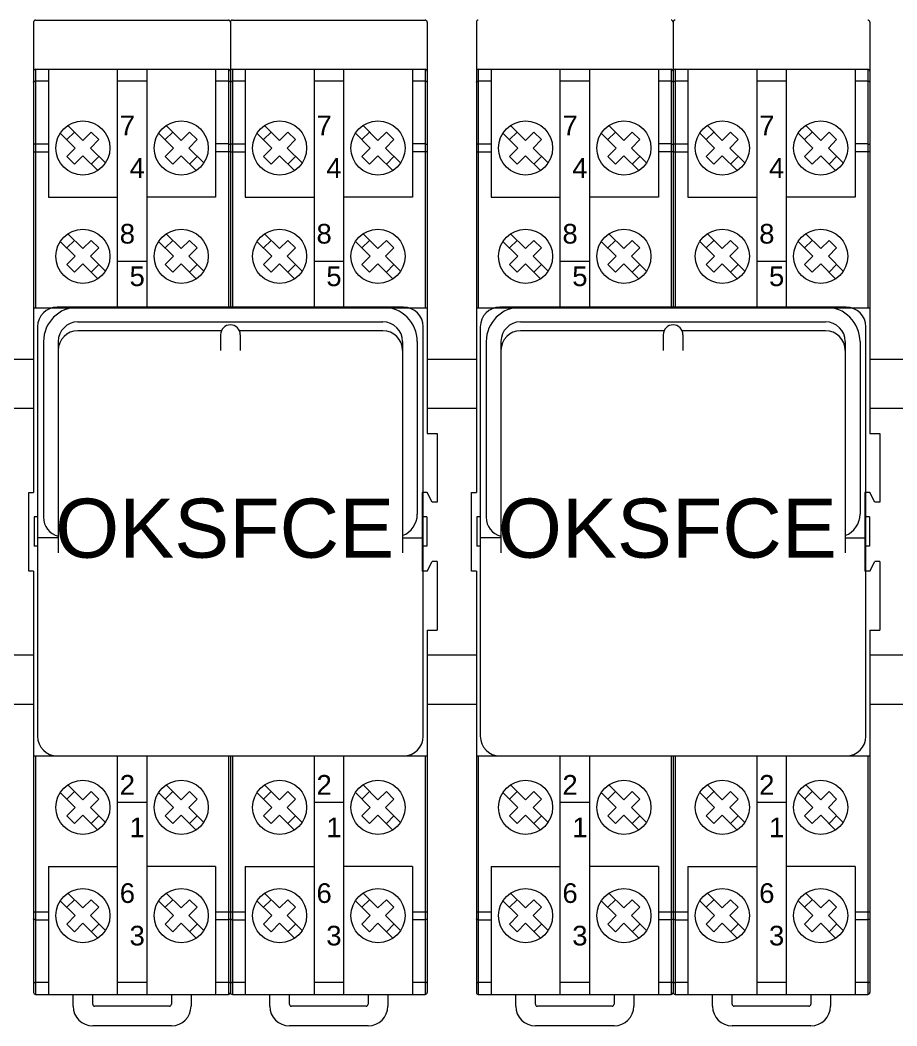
# Model space of a CAD drawing. Header units: millimetres. Extents: x 4137 to 6698, y 1400 to 3585.
# Drawn here: x 5996.9 to 6086, y 2498.6 to 2600.8 of the extents above; entities that cross this region are included whole.
import ezdxf

# ---------------------------------------------------------------- set-up
doc = ezdxf.new("R2010")
doc.units = ezdxf.units.MM
doc.layers.add('000-PI-Oprema', color=30, linetype='Continuous', lineweight=5)
doc.layers.add('002-PI-Kabelska kanalica', color=150, linetype='Continuous')
doc.styles.get("Standard").update_dxf_attribs({"font": 'arial.ttf'})

msp = doc.modelspace()

# ---------------------------------------------------------------- linework, layer by layer
at = {"layer": '000-PI-Oprema', "color": 0, "linetype": 'ByBlock', "lineweight": 0}
for p, q in [((5998.25, 2600.57), (5998.25, 2552.77)), ((5998.45, 2600.77), (6018.05, 2600.77)), ((6018.25, 2600.57), (6018.25, 2571.52)), ((6018.45, 2600.77), (6038.05, 2600.77)), ((6038.25, 2600.57), (6038.25, 2558.77)), ((6043.25, 2600.57), (6043.25, 2552.77)), ((6063.25, 2600.57), (6063.25, 2571.52)), ((6083.25, 2600.57), (6083.25, 2558.77)), ((5998.45, 2595.77), (5998.45, 2571.52)), ((5998.45, 2595.77), (6018.05, 2595.77)), ((5999.75, 2595.77), (5999.75, 2582.77)), ((6006.75, 2595.77), (6006.75, 2571.52)), ((6009.75, 2595.77), (6009.75, 2571.52)), ((6016.75, 2595.77), (6016.75, 2582.77)), ((6018.05, 2595.77), (6018.05, 2571.52)), ((6018.45, 2595.77), (6018.45, 2571.52)), ((6018.45, 2595.77), (6038.05, 2595.77)), ((6019.75, 2595.77), (6019.75, 2582.77)), ((6026.75, 2595.77), (6026.75, 2571.52)), ((6029.75, 2595.77), (6029.75, 2571.52)), ((6036.75, 2595.77), (6036.75, 2582.77)), ((6038.05, 2595.77), (6038.05, 2571.52)), ((6043.45, 2595.77), (6043.45, 2571.52)), ((6043.45, 2595.77), (6063.05, 2595.77)), ((6044.75, 2595.77), (6044.75, 2582.77)), ((6051.75, 2595.77), (6051.75, 2571.52)), ((6054.75, 2595.77), (6054.75, 2571.52)), ((6061.75, 2595.77), (6061.75, 2582.77)), ((6063.05, 2595.77), (6063.05, 2571.52)), ((6063.45, 2595.77), (6063.45, 2571.52)), ((6063.45, 2595.77), (6083.05, 2595.77)), ((6064.75, 2595.77), (6064.75, 2582.77)), ((6071.75, 2595.77), (6071.75, 2571.52)), ((6074.75, 2595.77), (6074.75, 2571.52)), ((6081.75, 2595.77), (6081.75, 2582.77)), ((6083.05, 2595.77), (6083.05, 2571.52)), ((5999.75, 2594.55), (5998.45, 2594.55)), ((6009.75, 2594.55), (6006.75, 2594.55)), ((6018.05, 2594.55), (6016.75, 2594.55)), ((6019.75, 2594.55), (6018.45, 2594.55)), ((6029.75, 2594.55), (6026.75, 2594.55)), ((6038.05, 2594.55), (6036.75, 2594.55)), ((6044.75, 2594.55), (6043.45, 2594.55)), ((6054.75, 2594.55), (6051.75, 2594.55)), ((6063.05, 2594.55), (6061.75, 2594.55)), ((6064.75, 2594.55), (6063.45, 2594.55)), ((6074.75, 2594.55), (6071.75, 2594.55)), ((6083.05, 2594.55), (6081.75, 2594.55)), ((6001.73, 2590.06), (6003.25, 2588.55)), ((6011.73, 2590.06), (6013.25, 2588.55)), ((6021.73, 2590.06), (6023.25, 2588.55)), ((6031.73, 2590.06), (6033.25, 2588.55)), ((6046.73, 2590.06), (6048.25, 2588.55)), ((6056.73, 2590.06), (6058.25, 2588.55)), ((6066.73, 2590.06), (6068.25, 2588.55)), ((6076.73, 2590.06), (6078.25, 2588.55)), ((6000.95, 2589.28), (6002.47, 2587.77)), ((6001.62, 2588.62), (6002.4, 2589.39)), ((6003.25, 2588.55), (6004.1, 2589.39)), ((6004.1, 2589.39), (6004.87, 2588.62)), ((6010.95, 2589.28), (6012.47, 2587.77)), ((6011.62, 2588.62), (6012.4, 2589.39)), ((6013.25, 2588.55), (6014.1, 2589.39)), ((6014.1, 2589.39), (6014.87, 2588.62)), ((6020.95, 2589.28), (6022.47, 2587.77)), ((6021.62, 2588.62), (6022.4, 2589.39)), ((6023.25, 2588.55), (6024.1, 2589.39)), ((6024.1, 2589.39), (6024.87, 2588.62)), ((6030.95, 2589.28), (6032.47, 2587.77)), ((6031.62, 2588.62), (6032.4, 2589.39)), ((6033.25, 2588.55), (6034.1, 2589.39)), ((6034.1, 2589.39), (6034.87, 2588.62)), ((6045.95, 2589.28), (6047.47, 2587.77)), ((6046.62, 2588.62), (6047.4, 2589.39)), ((6048.25, 2588.55), (6049.1, 2589.39)), ((6049.1, 2589.39), (6049.87, 2588.62)), ((6055.95, 2589.28), (6057.47, 2587.77)), ((6056.62, 2588.62), (6057.4, 2589.39)), ((6058.25, 2588.55), (6059.1, 2589.39)), ((6059.1, 2589.39), (6059.87, 2588.62)), ((6065.95, 2589.28), (6067.47, 2587.77)), ((6066.62, 2588.62), (6067.4, 2589.39)), ((6068.25, 2588.55), (6069.1, 2589.39)), ((6069.1, 2589.39), (6069.87, 2588.62)), ((6075.95, 2589.28), (6077.47, 2587.77)), ((6076.62, 2588.62), (6077.4, 2589.39)), ((6078.25, 2588.55), (6079.1, 2589.39)), ((6079.1, 2589.39), (6079.87, 2588.62)), ((5998.45, 2588.18), (5999.75, 2588.18)), ((6001.62, 2586.92), (6002.47, 2587.77)), ((6004.03, 2587.77), (6004.87, 2588.62)), ((6004.03, 2587.77), (6005.54, 2586.25)), ((6011.62, 2586.92), (6012.47, 2587.77)), ((6014.03, 2587.77), (6014.87, 2588.62)), ((6014.03, 2587.77), (6015.54, 2586.25)), ((6018.05, 2588.18), (6016.75, 2588.18)), ((6018.45, 2588.18), (6019.75, 2588.18)), ((6021.62, 2586.92), (6022.47, 2587.77)), ((6024.03, 2587.77), (6024.87, 2588.62)), ((6024.03, 2587.77), (6025.54, 2586.25)), ((6031.62, 2586.92), (6032.47, 2587.77)), ((6034.03, 2587.77), (6034.87, 2588.62)), ((6034.03, 2587.77), (6035.54, 2586.25)), ((6038.05, 2588.18), (6036.75, 2588.18)), ((6043.45, 2588.18), (6044.75, 2588.18)), ((6046.62, 2586.92), (6047.47, 2587.77)), ((6049.03, 2587.77), (6049.87, 2588.62)), ((6049.03, 2587.77), (6050.54, 2586.25)), ((6056.62, 2586.92), (6057.47, 2587.77)), ((6059.03, 2587.77), (6059.87, 2588.62)), ((6059.03, 2587.77), (6060.54, 2586.25)), ((6063.05, 2588.18), (6061.75, 2588.18)), ((6063.45, 2588.18), (6064.75, 2588.18)), ((6066.62, 2586.92), (6067.47, 2587.77)), ((6069.03, 2587.77), (6069.87, 2588.62)), ((6069.03, 2587.77), (6070.54, 2586.25)), ((6076.62, 2586.92), (6077.47, 2587.77)), ((6079.03, 2587.77), (6079.87, 2588.62)), ((6079.03, 2587.77), (6080.54, 2586.25)), ((6083.05, 2588.18), (6081.75, 2588.18)), ((5998.25, 2587.39), (5999.75, 2587.39)), ((6001.62, 2586.92), (6002.4, 2586.14)), ((6002.4, 2586.14), (6003.25, 2586.99)), ((6003.25, 2586.99), (6004.76, 2585.47)), ((6004.1, 2586.14), (6004.87, 2586.92)), ((6011.62, 2586.92), (6012.4, 2586.14)), ((6012.4, 2586.14), (6013.25, 2586.99)), ((6013.25, 2586.99), (6014.76, 2585.47)), ((6014.1, 2586.14), (6014.87, 2586.92)), ((6018.25, 2587.39), (6016.75, 2587.39)), ((6018.25, 2587.39), (6019.75, 2587.39)), ((6021.62, 2586.92), (6022.4, 2586.14)), ((6022.4, 2586.14), (6023.25, 2586.99)), ((6023.25, 2586.99), (6024.76, 2585.47)), ((6024.1, 2586.14), (6024.87, 2586.92)), ((6031.62, 2586.92), (6032.4, 2586.14)), ((6032.4, 2586.14), (6033.25, 2586.99)), ((6033.25, 2586.99), (6034.76, 2585.47)), ((6034.1, 2586.14), (6034.87, 2586.92)), ((6038.25, 2587.39), (6036.75, 2587.39)), ((6043.25, 2587.39), (6044.75, 2587.39)), ((6046.62, 2586.92), (6047.4, 2586.14)), ((6047.4, 2586.14), (6048.25, 2586.99)), ((6048.25, 2586.99), (6049.76, 2585.47)), ((6049.1, 2586.14), (6049.87, 2586.92)), ((6056.62, 2586.92), (6057.4, 2586.14)), ((6057.4, 2586.14), (6058.25, 2586.99)), ((6058.25, 2586.99), (6059.76, 2585.47)), ((6059.1, 2586.14), (6059.87, 2586.92)), ((6063.25, 2587.39), (6061.75, 2587.39)), ((6063.25, 2587.39), (6064.75, 2587.39)), ((6066.62, 2586.92), (6067.4, 2586.14)), ((6067.4, 2586.14), (6068.25, 2586.99)), ((6068.25, 2586.99), (6069.76, 2585.47)), ((6069.1, 2586.14), (6069.87, 2586.92)), ((6076.62, 2586.92), (6077.4, 2586.14)), ((6077.4, 2586.14), (6078.25, 2586.99)), ((6078.25, 2586.99), (6079.76, 2585.47)), ((6079.1, 2586.14), (6079.87, 2586.92)), ((6083.25, 2587.39), (6081.75, 2587.39)), ((5999.75, 2582.77), (6006.75, 2582.77)), ((6016.75, 2582.77), (6009.75, 2582.77)), ((6019.75, 2582.77), (6026.75, 2582.77)), ((6036.75, 2582.77), (6029.75, 2582.77)), ((6044.75, 2582.77), (6051.75, 2582.77)), ((6061.75, 2582.77), (6054.75, 2582.77)), ((6064.75, 2582.77), (6071.75, 2582.77)), ((6081.75, 2582.77), (6074.75, 2582.77)), ((6001.73, 2579.06), (6003.25, 2577.55)), ((6011.73, 2579.06), (6013.25, 2577.55)), ((6021.73, 2579.06), (6023.25, 2577.55)), ((6031.73, 2579.06), (6033.25, 2577.55)), ((6046.73, 2579.06), (6048.25, 2577.55)), ((6056.73, 2579.06), (6058.25, 2577.55)), ((6066.73, 2579.06), (6068.25, 2577.55)), ((6076.73, 2579.06), (6078.25, 2577.55)), ((6000.95, 2578.28), (6002.47, 2576.77)), ((6001.62, 2577.62), (6002.4, 2578.39)), ((6003.25, 2577.55), (6004.1, 2578.39)), ((6004.03, 2576.77), (6004.87, 2577.62)), ((6004.1, 2578.39), (6004.87, 2577.62)), ((6010.95, 2578.28), (6012.47, 2576.77)), ((6011.62, 2577.62), (6012.4, 2578.39)), ((6013.25, 2577.55), (6014.1, 2578.39)), ((6014.03, 2576.77), (6014.87, 2577.62)), ((6014.1, 2578.39), (6014.87, 2577.62)), ((6020.95, 2578.28), (6022.47, 2576.77)), ((6021.62, 2577.62), (6022.4, 2578.39)), ((6023.25, 2577.55), (6024.1, 2578.39)), ((6024.03, 2576.77), (6024.87, 2577.62)), ((6024.1, 2578.39), (6024.87, 2577.62)), ((6030.95, 2578.28), (6032.47, 2576.77)), ((6031.62, 2577.62), (6032.4, 2578.39)), ((6033.25, 2577.55), (6034.1, 2578.39)), ((6034.03, 2576.77), (6034.87, 2577.62)), ((6034.1, 2578.39), (6034.87, 2577.62)), ((6045.95, 2578.28), (6047.47, 2576.77)), ((6046.62, 2577.62), (6047.4, 2578.39)), ((6048.25, 2577.55), (6049.1, 2578.39)), ((6049.03, 2576.77), (6049.87, 2577.62)), ((6049.1, 2578.39), (6049.87, 2577.62)), ((6055.95, 2578.28), (6057.47, 2576.77)), ((6056.62, 2577.62), (6057.4, 2578.39)), ((6058.25, 2577.55), (6059.1, 2578.39)), ((6059.03, 2576.77), (6059.87, 2577.62)), ((6059.1, 2578.39), (6059.87, 2577.62)), ((6065.95, 2578.28), (6067.47, 2576.77)), ((6066.62, 2577.62), (6067.4, 2578.39)), ((6068.25, 2577.55), (6069.1, 2578.39)), ((6069.03, 2576.77), (6069.87, 2577.62)), ((6069.1, 2578.39), (6069.87, 2577.62)), ((6075.95, 2578.28), (6077.47, 2576.77)), ((6076.62, 2577.62), (6077.4, 2578.39)), ((6078.25, 2577.55), (6079.1, 2578.39)), ((6079.03, 2576.77), (6079.87, 2577.62)), ((6079.1, 2578.39), (6079.87, 2577.62)), ((6001.62, 2575.92), (6002.47, 2576.77)), ((6004.03, 2576.77), (6005.54, 2575.25)), ((6011.62, 2575.92), (6012.47, 2576.77)), ((6014.03, 2576.77), (6015.54, 2575.25)), ((6021.62, 2575.92), (6022.47, 2576.77)), ((6024.03, 2576.77), (6025.54, 2575.25)), ((6031.62, 2575.92), (6032.47, 2576.77)), ((6034.03, 2576.77), (6035.54, 2575.25)), ((6046.62, 2575.92), (6047.47, 2576.77)), ((6049.03, 2576.77), (6050.54, 2575.25)), ((6056.62, 2575.92), (6057.47, 2576.77)), ((6059.03, 2576.77), (6060.54, 2575.25)), ((6066.62, 2575.92), (6067.47, 2576.77)), ((6069.03, 2576.77), (6070.54, 2575.25)), ((6076.62, 2575.92), (6077.47, 2576.77)), ((6079.03, 2576.77), (6080.54, 2575.25)), ((6001.62, 2575.92), (6002.4, 2575.14)), ((6002.4, 2575.14), (6003.25, 2575.99)), ((6003.25, 2575.99), (6004.76, 2574.47)), ((6004.1, 2575.14), (6004.87, 2575.92)), ((6009.75, 2576.25), (6006.75, 2576.25)), ((6011.62, 2575.92), (6012.4, 2575.14)), ((6012.4, 2575.14), (6013.25, 2575.99)), ((6013.25, 2575.99), (6014.76, 2574.47)), ((6014.1, 2575.14), (6014.87, 2575.92)), ((6021.62, 2575.92), (6022.4, 2575.14)), ((6022.4, 2575.14), (6023.25, 2575.99)), ((6023.25, 2575.99), (6024.76, 2574.47)), ((6024.1, 2575.14), (6024.87, 2575.92)), ((6029.75, 2576.25), (6026.75, 2576.25)), ((6031.62, 2575.92), (6032.4, 2575.14)), ((6032.4, 2575.14), (6033.25, 2575.99)), ((6033.25, 2575.99), (6034.76, 2574.47)), ((6034.1, 2575.14), (6034.87, 2575.92)), ((6046.62, 2575.92), (6047.4, 2575.14)), ((6047.4, 2575.14), (6048.25, 2575.99)), ((6048.25, 2575.99), (6049.76, 2574.47)), ((6049.1, 2575.14), (6049.87, 2575.92)), ((6054.75, 2576.25), (6051.75, 2576.25)), ((6056.62, 2575.92), (6057.4, 2575.14)), ((6057.4, 2575.14), (6058.25, 2575.99)), ((6058.25, 2575.99), (6059.76, 2574.47)), ((6059.1, 2575.14), (6059.87, 2575.92)), ((6066.62, 2575.92), (6067.4, 2575.14)), ((6067.4, 2575.14), (6068.25, 2575.99)), ((6068.25, 2575.99), (6069.76, 2574.47)), ((6069.1, 2575.14), (6069.87, 2575.92)), ((6074.75, 2576.25), (6071.75, 2576.25)), ((6076.62, 2575.92), (6077.4, 2575.14)), ((6077.4, 2575.14), (6078.25, 2575.99)), ((6078.25, 2575.99), (6079.76, 2574.47)), ((6079.1, 2575.14), (6079.87, 2575.92)), ((5998.25, 2571.52), (6018.25, 2571.52)), ((6035.85, 2571.6), (6000.65, 2571.6)), ((6002.75, 2571.6), (6033.75, 2571.6)), ((6018.25, 2571.52), (6038.25, 2571.52)), ((6043.25, 2571.52), (6063.25, 2571.52)), ((6080.85, 2571.6), (6045.65, 2571.6)), ((6047.75, 2571.6), (6078.75, 2571.6)), ((6063.25, 2571.52), (6083.25, 2571.52)), ((5998.65, 2569.6), (5998.65, 2528)), ((6002.75, 2570.1), (6033.75, 2570.1)), ((6037.85, 2528), (6037.85, 2569.6)), ((6043.65, 2569.6), (6043.65, 2528)), ((6047.75, 2570.1), (6078.75, 2570.1)), ((6082.85, 2528), (6082.85, 2569.6)), ((6017.33, 2569.2), (6002.75, 2569.2)), ((6017.25, 2568.8), (6017.25, 2567.2)), ((6033.75, 2569.2), (6019.16, 2569.2)), ((6019.25, 2568.8), (6019.25, 2567.2)), ((6062.33, 2569.2), (6047.75, 2569.2)), ((6062.25, 2568.8), (6062.25, 2567.2)), ((6078.75, 2569.2), (6064.16, 2569.2)), ((6064.25, 2568.8), (6064.25, 2567.2)), ((5999.25, 2568.1), (5999.25, 2550.25)), ((6000.75, 2568.1), (6000.75, 2550.25)), ((6035.75, 2568.1), (6035.75, 2550.55)), ((6037.25, 2568.1), (6037.25, 2550.55)), ((6044.25, 2568.1), (6044.25, 2550.25)), ((6045.75, 2568.1), (6045.75, 2550.25)), ((6080.75, 2568.1), (6080.75, 2550.55)), ((6082.25, 2568.1), (6082.25, 2550.55)), ((6000.75, 2567.2), (6000.75, 2546.65)), ((6035.75, 2567.2), (6035.75, 2546.65)), ((6045.75, 2567.2), (6045.75, 2546.65)), ((6080.75, 2567.2), (6080.75, 2546.65)), ((6038.25, 2558.77), (6039.25, 2558.77)), ((6039.25, 2558.77), (6039.25, 2551.77)), ((6083.25, 2558.77), (6084.25, 2558.77)), ((6084.25, 2558.77), (6084.25, 2551.77)), ((5997.75, 2544.77), (5997.75, 2552.77)), ((5997.75, 2552.77), (5998.25, 2552.77)), ((6037.75, 2552.77), (6037.75, 2544.77)), ((6038.25, 2552.77), (6037.75, 2552.77)), ((6038.75, 2551.77), (6038.25, 2552.77)), ((6042.75, 2544.77), (6042.75, 2552.77)), ((6042.75, 2552.77), (6043.25, 2552.77)), ((6082.75, 2552.77), (6082.75, 2544.77)), ((6083.25, 2552.77), (6082.75, 2552.77)), ((6083.75, 2551.77), (6083.25, 2552.77)), ((6039.25, 2551.77), (6038.75, 2551.77)), ((6084.25, 2551.77), (6083.75, 2551.77)), ((5998.3, 2550.3), (5998.3, 2547.3)), ((5998.65, 2550.3), (5998.3, 2550.3)), ((6038.2, 2550.3), (6037.85, 2550.3)), ((6038.2, 2550.3), (6038.2, 2547.3)), ((6043.3, 2550.3), (6043.3, 2547.3)), ((6043.65, 2550.3), (6043.3, 2550.3)), ((6083.2, 2550.3), (6082.85, 2550.3)), ((6083.2, 2550.3), (6083.2, 2547.3)), ((6000.75, 2548.15), (5998.65, 2548.15)), ((6035.75, 2548.15), (6037.85, 2548.15)), ((6045.75, 2548.15), (6043.65, 2548.15)), ((6080.75, 2548.15), (6082.85, 2548.15)), ((5998.65, 2547.3), (5998.3, 2547.3)), ((6038.2, 2547.3), (6037.85, 2547.3)), ((6043.65, 2547.3), (6043.3, 2547.3)), ((6083.2, 2547.3), (6082.85, 2547.3)), ((6038.25, 2544.77), (6038.75, 2545.77)), ((6039.25, 2545.77), (6038.75, 2545.77)), ((6039.25, 2545.77), (6039.25, 2538.77)), ((6083.25, 2544.77), (6083.75, 2545.77)), ((6084.25, 2545.77), (6083.75, 2545.77)), ((6084.25, 2545.77), (6084.25, 2538.77)), ((5998.25, 2544.77), (5997.75, 2544.77)), ((5998.25, 2544.77), (5998.25, 2501.97)), ((6038.25, 2544.77), (6037.75, 2544.77)), ((6043.25, 2544.77), (6042.75, 2544.77)), ((6043.25, 2544.77), (6043.25, 2501.97)), ((6083.25, 2544.77), (6082.75, 2544.77)), ((6038.25, 2538.77), (6038.25, 2501.97)), ((6038.25, 2538.77), (6039.25, 2538.77)), ((6083.25, 2538.77), (6083.25, 2501.97)), ((6083.25, 2538.77), (6084.25, 2538.77)), ((5998.25, 2526.02), (6018.25, 2526.02)), ((5998.45, 2526.02), (5998.45, 2501.77)), ((6000.65, 2526), (6035.85, 2526)), ((6006.75, 2526.02), (6006.75, 2501.77)), ((6009.75, 2526.02), (6009.75, 2501.77)), ((6018.05, 2526.02), (6018.05, 2501.77)), ((6018.25, 2526.02), (6038.25, 2526.02)), ((6018.25, 2526.02), (6018.25, 2501.97)), ((6018.45, 2526.02), (6018.45, 2501.77)), ((6026.75, 2526.02), (6026.75, 2501.77)), ((6029.75, 2526.02), (6029.75, 2501.77)), ((6038.05, 2526.02), (6038.05, 2501.77)), ((6043.25, 2526.02), (6063.25, 2526.02)), ((6043.45, 2526.02), (6043.45, 2501.77)), ((6045.65, 2526), (6080.85, 2526)), ((6051.75, 2526.02), (6051.75, 2501.77)), ((6054.75, 2526.02), (6054.75, 2501.77)), ((6063.05, 2526.02), (6063.05, 2501.77)), ((6063.25, 2526.02), (6083.25, 2526.02)), ((6063.25, 2526.02), (6063.25, 2501.97)), ((6063.45, 2526.02), (6063.45, 2501.77)), ((6071.75, 2526.02), (6071.75, 2501.77)), ((6074.75, 2526.02), (6074.75, 2501.77)), ((6083.05, 2526.02), (6083.05, 2501.77)), ((6001.62, 2521.62), (6002.4, 2522.39)), ((6001.73, 2523.06), (6003.25, 2521.55)), ((6003.25, 2521.55), (6004.1, 2522.39)), ((6004.1, 2522.39), (6004.87, 2521.62)), ((6011.62, 2521.62), (6012.4, 2522.39)), ((6011.73, 2523.06), (6013.25, 2521.55)), ((6013.25, 2521.55), (6014.1, 2522.39)), ((6014.1, 2522.39), (6014.87, 2521.62)), ((6021.62, 2521.62), (6022.4, 2522.39)), ((6021.73, 2523.06), (6023.25, 2521.55)), ((6023.25, 2521.55), (6024.1, 2522.39)), ((6024.1, 2522.39), (6024.87, 2521.62)), ((6031.62, 2521.62), (6032.4, 2522.39)), ((6031.73, 2523.06), (6033.25, 2521.55)), ((6033.25, 2521.55), (6034.1, 2522.39)), ((6034.1, 2522.39), (6034.87, 2521.62)), ((6046.62, 2521.62), (6047.4, 2522.39)), ((6046.73, 2523.06), (6048.25, 2521.55)), ((6048.25, 2521.55), (6049.1, 2522.39)), ((6049.1, 2522.39), (6049.87, 2521.62)), ((6056.62, 2521.62), (6057.4, 2522.39)), ((6056.73, 2523.06), (6058.25, 2521.55)), ((6058.25, 2521.55), (6059.1, 2522.39)), ((6059.1, 2522.39), (6059.87, 2521.62)), ((6066.62, 2521.62), (6067.4, 2522.39)), ((6066.73, 2523.06), (6068.25, 2521.55)), ((6068.25, 2521.55), (6069.1, 2522.39)), ((6069.1, 2522.39), (6069.87, 2521.62)), ((6076.62, 2521.62), (6077.4, 2522.39)), ((6076.73, 2523.06), (6078.25, 2521.55)), ((6078.25, 2521.55), (6079.1, 2522.39)), ((6079.1, 2522.39), (6079.87, 2521.62)), ((6000.95, 2522.28), (6002.47, 2520.77)), ((6004.03, 2520.77), (6004.87, 2521.62)), ((6009.75, 2521.28), (6006.75, 2521.28)), ((6010.95, 2522.28), (6012.47, 2520.77)), ((6014.03, 2520.77), (6014.87, 2521.62)), ((6020.95, 2522.28), (6022.47, 2520.77)), ((6024.03, 2520.77), (6024.87, 2521.62)), ((6029.75, 2521.28), (6026.75, 2521.28)), ((6030.95, 2522.28), (6032.47, 2520.77)), ((6034.03, 2520.77), (6034.87, 2521.62)), ((6045.95, 2522.28), (6047.47, 2520.77)), ((6049.03, 2520.77), (6049.87, 2521.62)), ((6054.75, 2521.28), (6051.75, 2521.28)), ((6055.95, 2522.28), (6057.47, 2520.77)), ((6059.03, 2520.77), (6059.87, 2521.62)), ((6065.95, 2522.28), (6067.47, 2520.77)), ((6069.03, 2520.77), (6069.87, 2521.62)), ((6074.75, 2521.28), (6071.75, 2521.28)), ((6075.95, 2522.28), (6077.47, 2520.77)), ((6079.03, 2520.77), (6079.87, 2521.62)), ((6001.62, 2519.92), (6002.47, 2520.77)), ((6004.03, 2520.77), (6005.54, 2519.25)), ((6011.62, 2519.92), (6012.47, 2520.77)), ((6014.03, 2520.77), (6015.54, 2519.25)), ((6021.62, 2519.92), (6022.47, 2520.77)), ((6024.03, 2520.77), (6025.54, 2519.25)), ((6031.62, 2519.92), (6032.47, 2520.77)), ((6034.03, 2520.77), (6035.54, 2519.25)), ((6046.62, 2519.92), (6047.47, 2520.77)), ((6049.03, 2520.77), (6050.54, 2519.25)), ((6056.62, 2519.92), (6057.47, 2520.77)), ((6059.03, 2520.77), (6060.54, 2519.25)), ((6066.62, 2519.92), (6067.47, 2520.77)), ((6069.03, 2520.77), (6070.54, 2519.25)), ((6076.62, 2519.92), (6077.47, 2520.77)), ((6079.03, 2520.77), (6080.54, 2519.25)), ((6001.62, 2519.92), (6002.4, 2519.14)), ((6002.4, 2519.14), (6003.25, 2519.99)), ((6003.25, 2519.99), (6004.76, 2518.47)), ((6004.1, 2519.14), (6004.87, 2519.92)), ((6011.62, 2519.92), (6012.4, 2519.14)), ((6012.4, 2519.14), (6013.25, 2519.99)), ((6013.25, 2519.99), (6014.76, 2518.47)), ((6014.1, 2519.14), (6014.87, 2519.92)), ((6021.62, 2519.92), (6022.4, 2519.14)), ((6022.4, 2519.14), (6023.25, 2519.99)), ((6023.25, 2519.99), (6024.76, 2518.47)), ((6024.1, 2519.14), (6024.87, 2519.92)), ((6031.62, 2519.92), (6032.4, 2519.14)), ((6032.4, 2519.14), (6033.25, 2519.99)), ((6033.25, 2519.99), (6034.76, 2518.47)), ((6034.1, 2519.14), (6034.87, 2519.92)), ((6046.62, 2519.92), (6047.4, 2519.14)), ((6047.4, 2519.14), (6048.25, 2519.99)), ((6048.25, 2519.99), (6049.76, 2518.47)), ((6049.1, 2519.14), (6049.87, 2519.92)), ((6056.62, 2519.92), (6057.4, 2519.14)), ((6057.4, 2519.14), (6058.25, 2519.99)), ((6058.25, 2519.99), (6059.76, 2518.47)), ((6059.1, 2519.14), (6059.87, 2519.92)), ((6066.62, 2519.92), (6067.4, 2519.14)), ((6067.4, 2519.14), (6068.25, 2519.99)), ((6068.25, 2519.99), (6069.76, 2518.47)), ((6069.1, 2519.14), (6069.87, 2519.92)), ((6076.62, 2519.92), (6077.4, 2519.14)), ((6077.4, 2519.14), (6078.25, 2519.99)), ((6078.25, 2519.99), (6079.76, 2518.47)), ((6079.1, 2519.14), (6079.87, 2519.92)), ((5999.75, 2514.77), (5999.75, 2501.77)), ((5999.75, 2514.77), (6006.75, 2514.77)), ((6016.75, 2514.77), (6009.75, 2514.77)), ((6016.75, 2514.77), (6016.75, 2501.77)), ((6019.75, 2514.77), (6019.75, 2501.77)), ((6019.75, 2514.77), (6026.75, 2514.77)), ((6036.75, 2514.77), (6029.75, 2514.77)), ((6036.75, 2514.77), (6036.75, 2501.77)), ((6044.75, 2514.77), (6044.75, 2501.77)), ((6044.75, 2514.77), (6051.75, 2514.77)), ((6061.75, 2514.77), (6054.75, 2514.77)), ((6061.75, 2514.77), (6061.75, 2501.77)), ((6064.75, 2514.77), (6064.75, 2501.77)), ((6064.75, 2514.77), (6071.75, 2514.77)), ((6081.75, 2514.77), (6074.75, 2514.77)), ((6081.75, 2514.77), (6081.75, 2501.77)), ((6000.95, 2511.28), (6002.47, 2509.77)), ((6001.62, 2510.62), (6002.4, 2511.39)), ((6001.73, 2512.06), (6003.25, 2510.55)), ((6003.25, 2510.55), (6004.1, 2511.39)), ((6004.1, 2511.39), (6004.87, 2510.62)), ((6010.95, 2511.28), (6012.47, 2509.77)), ((6011.62, 2510.62), (6012.4, 2511.39)), ((6011.73, 2512.06), (6013.25, 2510.55)), ((6013.25, 2510.55), (6014.1, 2511.39)), ((6014.1, 2511.39), (6014.87, 2510.62)), ((6020.95, 2511.28), (6022.47, 2509.77)), ((6021.62, 2510.62), (6022.4, 2511.39)), ((6021.73, 2512.06), (6023.25, 2510.55)), ((6023.25, 2510.55), (6024.1, 2511.39)), ((6024.1, 2511.39), (6024.87, 2510.62)), ((6030.95, 2511.28), (6032.47, 2509.77)), ((6031.62, 2510.62), (6032.4, 2511.39)), ((6031.73, 2512.06), (6033.25, 2510.55)), ((6033.25, 2510.55), (6034.1, 2511.39)), ((6034.1, 2511.39), (6034.87, 2510.62)), ((6045.95, 2511.28), (6047.47, 2509.77)), ((6046.62, 2510.62), (6047.4, 2511.39)), ((6046.73, 2512.06), (6048.25, 2510.55)), ((6048.25, 2510.55), (6049.1, 2511.39)), ((6049.1, 2511.39), (6049.87, 2510.62)), ((6055.95, 2511.28), (6057.47, 2509.77)), ((6056.62, 2510.62), (6057.4, 2511.39)), ((6056.73, 2512.06), (6058.25, 2510.55)), ((6058.25, 2510.55), (6059.1, 2511.39)), ((6059.1, 2511.39), (6059.87, 2510.62)), ((6065.95, 2511.28), (6067.47, 2509.77)), ((6066.62, 2510.62), (6067.4, 2511.39)), ((6066.73, 2512.06), (6068.25, 2510.55)), ((6068.25, 2510.55), (6069.1, 2511.39)), ((6069.1, 2511.39), (6069.87, 2510.62)), ((6075.95, 2511.28), (6077.47, 2509.77)), ((6076.62, 2510.62), (6077.4, 2511.39)), ((6076.73, 2512.06), (6078.25, 2510.55)), ((6078.25, 2510.55), (6079.1, 2511.39)), ((6079.1, 2511.39), (6079.87, 2510.62)), ((5998.25, 2510.14), (5999.75, 2510.14)), ((6004.03, 2509.77), (6004.87, 2510.62)), ((6014.03, 2509.77), (6014.87, 2510.62)), ((6016.75, 2510.14), (6018.25, 2510.14)), ((6018.25, 2510.14), (6019.75, 2510.14)), ((6024.03, 2509.77), (6024.87, 2510.62)), ((6034.03, 2509.77), (6034.87, 2510.62)), ((6036.75, 2510.14), (6038.25, 2510.14)), ((6043.25, 2510.14), (6044.75, 2510.14)), ((6049.03, 2509.77), (6049.87, 2510.62)), ((6059.03, 2509.77), (6059.87, 2510.62)), ((6061.75, 2510.14), (6063.25, 2510.14)), ((6063.25, 2510.14), (6064.75, 2510.14)), ((6069.03, 2509.77), (6069.87, 2510.62)), ((6079.03, 2509.77), (6079.87, 2510.62)), ((6081.75, 2510.14), (6083.25, 2510.14)), ((5998.45, 2509.36), (5999.75, 2509.36)), ((6001.62, 2508.92), (6002.47, 2509.77)), ((6004.03, 2509.77), (6005.54, 2508.25)), ((6011.62, 2508.92), (6012.47, 2509.77)), ((6014.03, 2509.77), (6015.54, 2508.25)), ((6018.05, 2509.36), (6016.75, 2509.36)), ((6018.45, 2509.36), (6019.75, 2509.36)), ((6021.62, 2508.92), (6022.47, 2509.77)), ((6024.03, 2509.77), (6025.54, 2508.25)), ((6031.62, 2508.92), (6032.47, 2509.77)), ((6034.03, 2509.77), (6035.54, 2508.25)), ((6038.05, 2509.36), (6036.75, 2509.36)), ((6043.45, 2509.36), (6044.75, 2509.36)), ((6046.62, 2508.92), (6047.47, 2509.77)), ((6049.03, 2509.77), (6050.54, 2508.25)), ((6056.62, 2508.92), (6057.47, 2509.77)), ((6059.03, 2509.77), (6060.54, 2508.25)), ((6063.05, 2509.36), (6061.75, 2509.36)), ((6063.45, 2509.36), (6064.75, 2509.36)), ((6066.62, 2508.92), (6067.47, 2509.77)), ((6069.03, 2509.77), (6070.54, 2508.25)), ((6076.62, 2508.92), (6077.47, 2509.77)), ((6079.03, 2509.77), (6080.54, 2508.25)), ((6083.05, 2509.36), (6081.75, 2509.36)), ((6001.62, 2508.92), (6002.4, 2508.14)), ((6002.4, 2508.14), (6003.25, 2508.99)), ((6003.25, 2508.99), (6004.76, 2507.47)), ((6004.1, 2508.14), (6004.87, 2508.92)), ((6011.62, 2508.92), (6012.4, 2508.14)), ((6012.4, 2508.14), (6013.25, 2508.99)), ((6013.25, 2508.99), (6014.76, 2507.47)), ((6014.1, 2508.14), (6014.87, 2508.92)), ((6021.62, 2508.92), (6022.4, 2508.14)), ((6022.4, 2508.14), (6023.25, 2508.99)), ((6023.25, 2508.99), (6024.76, 2507.47)), ((6024.1, 2508.14), (6024.87, 2508.92)), ((6031.62, 2508.92), (6032.4, 2508.14)), ((6032.4, 2508.14), (6033.25, 2508.99)), ((6033.25, 2508.99), (6034.76, 2507.47)), ((6034.1, 2508.14), (6034.87, 2508.92)), ((6046.62, 2508.92), (6047.4, 2508.14)), ((6047.4, 2508.14), (6048.25, 2508.99)), ((6048.25, 2508.99), (6049.76, 2507.47)), ((6049.1, 2508.14), (6049.87, 2508.92)), ((6056.62, 2508.92), (6057.4, 2508.14)), ((6057.4, 2508.14), (6058.25, 2508.99)), ((6058.25, 2508.99), (6059.76, 2507.47)), ((6059.1, 2508.14), (6059.87, 2508.92)), ((6066.62, 2508.92), (6067.4, 2508.14)), ((6067.4, 2508.14), (6068.25, 2508.99)), ((6068.25, 2508.99), (6069.76, 2507.47)), ((6069.1, 2508.14), (6069.87, 2508.92)), ((6076.62, 2508.92), (6077.4, 2508.14)), ((6077.4, 2508.14), (6078.25, 2508.99)), ((6078.25, 2508.99), (6079.76, 2507.47)), ((6079.1, 2508.14), (6079.87, 2508.92)), ((5999.75, 2502.98), (5998.45, 2502.98)), ((6009.75, 2502.98), (6006.75, 2502.98)), ((6018.05, 2502.98), (6016.75, 2502.98)), ((6019.75, 2502.98), (6018.45, 2502.98)), ((6029.75, 2502.98), (6026.75, 2502.98)), ((6038.05, 2502.98), (6036.75, 2502.98)), ((6044.75, 2502.98), (6043.45, 2502.98)), ((6054.75, 2502.98), (6051.75, 2502.98)), ((6063.05, 2502.98), (6061.75, 2502.98)), ((6064.75, 2502.98), (6063.45, 2502.98)), ((6074.75, 2502.98), (6071.75, 2502.98)), ((6083.05, 2502.98), (6081.75, 2502.98)), ((5998.45, 2501.77), (6018.05, 2501.77)), ((6002.25, 2500.57), (6002.25, 2501.77)), ((6004.25, 2500.77), (6004.25, 2501.77)), ((6004.25, 2500.77), (6004.25, 2501.77)), ((6012.25, 2501.77), (6012.25, 2500.77)), ((6012.25, 2501.77), (6012.25, 2500.77)), ((6014.25, 2501.77), (6014.25, 2500.57)), ((6018.45, 2501.77), (6038.05, 2501.77)), ((6022.25, 2500.57), (6022.25, 2501.77)), ((6024.25, 2500.77), (6024.25, 2501.77)), ((6032.25, 2501.77), (6032.25, 2500.77)), ((6034.25, 2501.77), (6034.25, 2500.57)), ((6043.45, 2501.77), (6063.05, 2501.77)), ((6047.25, 2500.57), (6047.25, 2501.77)), ((6049.25, 2500.77), (6049.25, 2501.77)), ((6049.25, 2500.77), (6049.25, 2501.77)), ((6057.25, 2501.77), (6057.25, 2500.77)), ((6057.25, 2501.77), (6057.25, 2500.77)), ((6059.25, 2501.77), (6059.25, 2500.57)), ((6063.45, 2501.77), (6083.05, 2501.77)), ((6067.25, 2500.57), (6067.25, 2501.77)), ((6069.25, 2500.77), (6069.25, 2501.77)), ((6077.25, 2501.77), (6077.25, 2500.77)), ((6079.25, 2501.77), (6079.25, 2500.57)), ((6012.05, 2500.57), (6004.45, 2500.57)), ((6012.05, 2500.57), (6004.45, 2500.57)), ((6032.05, 2500.57), (6024.45, 2500.57)), ((6057.05, 2500.57), (6049.45, 2500.57)), ((6057.05, 2500.57), (6049.45, 2500.57)), ((6077.05, 2500.57), (6069.45, 2500.57)), ((6012.25, 2498.57), (6004.25, 2498.57)), ((6032.25, 2498.57), (6024.25, 2498.57)), ((6057.25, 2498.57), (6049.25, 2498.57)), ((6077.25, 2498.57), (6069.25, 2498.57))]:
    msp.add_line(p, q, dxfattribs=at)
for points in [[(5998.25, 2594.47), (5998.25, 2594.48), (5998.25, 2594.49), (5998.26, 2594.5), (5998.27, 2594.51), (5998.29, 2594.52), (5998.31, 2594.53), (5998.33, 2594.54), (5998.35, 2594.54), (5998.37, 2594.55), (5998.4, 2594.55), (5998.42, 2594.55), (5998.45, 2594.55)], [(6018.25, 2594.47), (6018.25, 2594.48), (6018.24, 2594.49), (6018.23, 2594.5), (6018.22, 2594.51), (6018.21, 2594.52), (6018.19, 2594.53), (6018.17, 2594.54), (6018.15, 2594.54), (6018.12, 2594.55), (6018.1, 2594.55), (6018.07, 2594.55), (6018.05, 2594.55)], [(6018.25, 2594.47), (6018.25, 2594.48), (6018.25, 2594.49), (6018.26, 2594.5), (6018.27, 2594.51), (6018.29, 2594.52), (6018.31, 2594.53), (6018.33, 2594.54), (6018.35, 2594.54), (6018.37, 2594.55), (6018.4, 2594.55), (6018.42, 2594.55), (6018.45, 2594.55)], [(6038.25, 2594.47), (6038.25, 2594.48), (6038.24, 2594.49), (6038.23, 2594.5), (6038.22, 2594.51), (6038.21, 2594.52), (6038.19, 2594.53), (6038.17, 2594.54), (6038.15, 2594.54), (6038.12, 2594.55), (6038.1, 2594.55), (6038.07, 2594.55), (6038.05, 2594.55)], [(6043.25, 2594.47), (6043.25, 2594.48), (6043.25, 2594.49), (6043.26, 2594.5), (6043.27, 2594.51), (6043.29, 2594.52), (6043.31, 2594.53), (6043.33, 2594.54), (6043.35, 2594.54), (6043.37, 2594.55), (6043.4, 2594.55), (6043.42, 2594.55), (6043.45, 2594.55)], [(6063.25, 2594.47), (6063.25, 2594.48), (6063.24, 2594.49), (6063.23, 2594.5), (6063.22, 2594.51), (6063.21, 2594.52), (6063.19, 2594.53), (6063.17, 2594.54), (6063.15, 2594.54), (6063.12, 2594.55), (6063.1, 2594.55), (6063.07, 2594.55), (6063.05, 2594.55)], [(6063.25, 2594.47), (6063.25, 2594.48), (6063.25, 2594.49), (6063.26, 2594.5), (6063.27, 2594.51), (6063.29, 2594.52), (6063.31, 2594.53), (6063.33, 2594.54), (6063.35, 2594.54), (6063.37, 2594.55), (6063.4, 2594.55), (6063.42, 2594.55), (6063.45, 2594.55)], [(6083.25, 2594.47), (6083.25, 2594.48), (6083.24, 2594.49), (6083.23, 2594.5), (6083.22, 2594.51), (6083.21, 2594.52), (6083.19, 2594.53), (6083.17, 2594.54), (6083.15, 2594.54), (6083.12, 2594.55), (6083.1, 2594.55), (6083.07, 2594.55), (6083.05, 2594.55)], [(5998.45, 2588.18), (5998.42, 2588.17), (5998.4, 2588.17), (5998.37, 2588.17), (5998.35, 2588.17), (5998.33, 2588.16), (5998.31, 2588.15), (5998.29, 2588.14), (5998.27, 2588.14), (5998.26, 2588.13), (5998.25, 2588.12), (5998.25, 2588.11), (5998.25, 2588.1)], [(6018.05, 2588.18), (6018.07, 2588.17), (6018.1, 2588.17), (6018.12, 2588.17), (6018.15, 2588.17), (6018.17, 2588.16), (6018.19, 2588.15), (6018.21, 2588.14), (6018.22, 2588.14), (6018.23, 2588.13), (6018.24, 2588.12), (6018.25, 2588.11), (6018.25, 2588.1)], [(6018.45, 2588.18), (6018.42, 2588.17), (6018.4, 2588.17), (6018.37, 2588.17), (6018.35, 2588.17), (6018.33, 2588.16), (6018.31, 2588.15), (6018.29, 2588.14), (6018.27, 2588.14), (6018.26, 2588.13), (6018.25, 2588.12), (6018.25, 2588.11), (6018.25, 2588.1)], [(6038.05, 2588.18), (6038.07, 2588.17), (6038.1, 2588.17), (6038.12, 2588.17), (6038.15, 2588.17), (6038.17, 2588.16), (6038.19, 2588.15), (6038.21, 2588.14), (6038.22, 2588.14), (6038.23, 2588.13), (6038.24, 2588.12), (6038.25, 2588.11), (6038.25, 2588.1)], [(6043.45, 2588.18), (6043.42, 2588.17), (6043.4, 2588.17), (6043.37, 2588.17), (6043.35, 2588.17), (6043.33, 2588.16), (6043.31, 2588.15), (6043.29, 2588.14), (6043.27, 2588.14), (6043.26, 2588.13), (6043.25, 2588.12), (6043.25, 2588.11), (6043.25, 2588.1)], [(6063.05, 2588.18), (6063.07, 2588.17), (6063.1, 2588.17), (6063.12, 2588.17), (6063.15, 2588.17), (6063.17, 2588.16), (6063.19, 2588.15), (6063.21, 2588.14), (6063.22, 2588.14), (6063.23, 2588.13), (6063.24, 2588.12), (6063.25, 2588.11), (6063.25, 2588.1)], [(6063.45, 2588.18), (6063.42, 2588.17), (6063.4, 2588.17), (6063.37, 2588.17), (6063.35, 2588.17), (6063.33, 2588.16), (6063.31, 2588.15), (6063.29, 2588.14), (6063.27, 2588.14), (6063.26, 2588.13), (6063.25, 2588.12), (6063.25, 2588.11), (6063.25, 2588.1)], [(6083.05, 2588.18), (6083.07, 2588.17), (6083.1, 2588.17), (6083.12, 2588.17), (6083.15, 2588.17), (6083.17, 2588.16), (6083.19, 2588.15), (6083.21, 2588.14), (6083.22, 2588.14), (6083.23, 2588.13), (6083.24, 2588.12), (6083.25, 2588.11), (6083.25, 2588.1)], [(5998.45, 2509.36), (5998.42, 2509.36), (5998.4, 2509.36), (5998.37, 2509.37), (5998.35, 2509.37), (5998.33, 2509.38), (5998.31, 2509.38), (5998.29, 2509.39), (5998.27, 2509.4), (5998.26, 2509.41), (5998.25, 2509.42), (5998.25, 2509.43), (5998.25, 2509.44)], [(6018.25, 2509.44), (6018.25, 2509.43), (6018.24, 2509.42), (6018.23, 2509.41), (6018.22, 2509.4), (6018.21, 2509.39), (6018.19, 2509.38), (6018.17, 2509.38), (6018.15, 2509.37), (6018.12, 2509.37), (6018.1, 2509.36), (6018.07, 2509.36), (6018.05, 2509.36)], [(6018.45, 2509.36), (6018.42, 2509.36), (6018.4, 2509.36), (6018.37, 2509.37), (6018.35, 2509.37), (6018.33, 2509.38), (6018.31, 2509.38), (6018.29, 2509.39), (6018.27, 2509.4), (6018.26, 2509.41), (6018.25, 2509.42), (6018.25, 2509.43), (6018.25, 2509.44)], [(6038.25, 2509.44), (6038.25, 2509.43), (6038.24, 2509.42), (6038.23, 2509.41), (6038.22, 2509.4), (6038.21, 2509.39), (6038.19, 2509.38), (6038.17, 2509.38), (6038.15, 2509.37), (6038.12, 2509.37), (6038.1, 2509.36), (6038.07, 2509.36), (6038.05, 2509.36)], [(6043.45, 2509.36), (6043.42, 2509.36), (6043.4, 2509.36), (6043.37, 2509.37), (6043.35, 2509.37), (6043.33, 2509.38), (6043.31, 2509.38), (6043.29, 2509.39), (6043.27, 2509.4), (6043.26, 2509.41), (6043.25, 2509.42), (6043.25, 2509.43), (6043.25, 2509.44)], [(6063.25, 2509.44), (6063.25, 2509.43), (6063.24, 2509.42), (6063.23, 2509.41), (6063.22, 2509.4), (6063.21, 2509.39), (6063.19, 2509.38), (6063.17, 2509.38), (6063.15, 2509.37), (6063.12, 2509.37), (6063.1, 2509.36), (6063.07, 2509.36), (6063.05, 2509.36)], [(6063.45, 2509.36), (6063.42, 2509.36), (6063.4, 2509.36), (6063.37, 2509.37), (6063.35, 2509.37), (6063.33, 2509.38), (6063.31, 2509.38), (6063.29, 2509.39), (6063.27, 2509.4), (6063.26, 2509.41), (6063.25, 2509.42), (6063.25, 2509.43), (6063.25, 2509.44)], [(6083.25, 2509.44), (6083.25, 2509.43), (6083.24, 2509.42), (6083.23, 2509.41), (6083.22, 2509.4), (6083.21, 2509.39), (6083.19, 2509.38), (6083.17, 2509.38), (6083.15, 2509.37), (6083.12, 2509.37), (6083.1, 2509.36), (6083.07, 2509.36), (6083.05, 2509.36)], [(5998.25, 2503.06), (5998.25, 2503.05), (5998.25, 2503.04), (5998.26, 2503.03), (5998.27, 2503.02), (5998.29, 2503.01), (5998.31, 2503.01), (5998.33, 2503), (5998.35, 2502.99), (5998.37, 2502.99), (5998.4, 2502.99), (5998.42, 2502.98), (5998.45, 2502.98)], [(6018.05, 2502.98), (6018.07, 2502.98), (6018.1, 2502.99), (6018.12, 2502.99), (6018.15, 2502.99), (6018.17, 2503), (6018.19, 2503.01), (6018.21, 2503.01), (6018.22, 2503.02), (6018.23, 2503.03), (6018.24, 2503.04), (6018.25, 2503.05), (6018.25, 2503.06)], [(6018.25, 2503.06), (6018.25, 2503.05), (6018.25, 2503.04), (6018.26, 2503.03), (6018.27, 2503.02), (6018.29, 2503.01), (6018.31, 2503.01), (6018.33, 2503), (6018.35, 2502.99), (6018.37, 2502.99), (6018.4, 2502.99), (6018.42, 2502.98), (6018.45, 2502.98)], [(6038.05, 2502.98), (6038.07, 2502.98), (6038.1, 2502.99), (6038.12, 2502.99), (6038.15, 2502.99), (6038.17, 2503), (6038.19, 2503.01), (6038.21, 2503.01), (6038.22, 2503.02), (6038.23, 2503.03), (6038.24, 2503.04), (6038.25, 2503.05), (6038.25, 2503.06)], [(6043.25, 2503.06), (6043.25, 2503.05), (6043.25, 2503.04), (6043.26, 2503.03), (6043.27, 2503.02), (6043.29, 2503.01), (6043.31, 2503.01), (6043.33, 2503), (6043.35, 2502.99), (6043.37, 2502.99), (6043.4, 2502.99), (6043.42, 2502.98), (6043.45, 2502.98)], [(6063.05, 2502.98), (6063.07, 2502.98), (6063.1, 2502.99), (6063.12, 2502.99), (6063.15, 2502.99), (6063.17, 2503), (6063.19, 2503.01), (6063.21, 2503.01), (6063.22, 2503.02), (6063.23, 2503.03), (6063.24, 2503.04), (6063.25, 2503.05), (6063.25, 2503.06)], [(6063.25, 2503.06), (6063.25, 2503.05), (6063.25, 2503.04), (6063.26, 2503.03), (6063.27, 2503.02), (6063.29, 2503.01), (6063.31, 2503.01), (6063.33, 2503), (6063.35, 2502.99), (6063.37, 2502.99), (6063.4, 2502.99), (6063.42, 2502.98), (6063.45, 2502.98)], [(6083.05, 2502.98), (6083.07, 2502.98), (6083.1, 2502.99), (6083.12, 2502.99), (6083.15, 2502.99), (6083.17, 2503), (6083.19, 2503.01), (6083.21, 2503.01), (6083.22, 2503.02), (6083.23, 2503.03), (6083.24, 2503.04), (6083.25, 2503.05), (6083.25, 2503.06)]]:
    msp.add_lwpolyline(points, dxfattribs=at)
for centre in [(6003.25, 2587.77), (6013.25, 2587.77), (6023.25, 2587.77), (6033.25, 2587.77), (6048.25, 2587.77), (6058.25, 2587.77), (6068.25, 2587.77), (6078.25, 2587.77), (6003.25, 2576.77), (6013.25, 2576.77), (6023.25, 2576.77), (6033.25, 2576.77), (6048.25, 2576.77), (6058.25, 2576.77), (6068.25, 2576.77), (6078.25, 2576.77), (6003.25, 2520.77), (6013.25, 2520.77), (6023.25, 2520.77), (6033.25, 2520.77), (6048.25, 2520.77), (6058.25, 2520.77), (6068.25, 2520.77), (6078.25, 2520.77), (6003.25, 2509.77), (6013.25, 2509.77), (6023.25, 2509.77), (6033.25, 2509.77), (6048.25, 2509.77), (6058.25, 2509.77), (6068.25, 2509.77), (6078.25, 2509.77)]:
    msp.add_circle(centre, 2.75, dxfattribs=at)
for centre, radius, start, end in [((5998.45, 2600.57), 0.2, 90, 180), ((6018.05, 2600.57), 0.2, 0, 90), ((6018.45, 2600.57), 0.2, 90, 180), ((6038.05, 2600.57), 0.2, 0, 90), ((6043.45, 2600.57), 0.2, 90, 180), ((6063.05, 2600.57), 0.2, 0, 90), ((6063.45, 2600.57), 0.2, 90, 180), ((6083.05, 2600.57), 0.2, 0, 90), ((5998.45, 2595.57), 0.2, 90, 180), ((6018.05, 2595.57), 0.2, 0, 90), ((6018.45, 2595.57), 0.2, 90, 180), ((6038.05, 2595.57), 0.2, 0, 90), ((6043.45, 2595.57), 0.2, 90, 180), ((6063.05, 2595.57), 0.2, 0, 90), ((6063.45, 2595.57), 0.2, 90, 180), ((6083.05, 2595.57), 0.2, 0, 90), ((6000.65, 2569.6), 2, 90, 180), ((6002.75, 2568.1), 3.5, 90, 180), ((6033.75, 2568.1), 3.5, 0, 90), ((6035.85, 2569.6), 2, 0, 90), ((6045.65, 2569.6), 2, 90, 180), ((6047.75, 2568.1), 3.5, 90, 180), ((6078.75, 2568.1), 3.5, 0, 90), ((6080.85, 2569.6), 2, 0, 90), ((6002.75, 2568.1), 2, 90, 180), ((6018.25, 2568.8), 1, 0, 180), ((6033.75, 2568.1), 2, 0, 90), ((6047.75, 2568.1), 2, 90, 180), ((6063.25, 2568.8), 1, 0, 180), ((6078.75, 2568.1), 2, 0, 90), ((6002.75, 2567.2), 2, 90, 180), ((6033.75, 2567.2), 2, 0, 90), ((6047.75, 2567.2), 2, 90, 180), ((6078.75, 2567.2), 2, 0, 90), ((6001.25, 2550.25), 2, 180, 255.5225), ((6034.95, 2550.55), 2.3, 290.3544, 0), ((6046.25, 2550.25), 2, 180, 255.5225), ((6079.95, 2550.55), 2.3, 290.3544, 0), ((6000.65, 2528), 2, 180, 270), ((6035.85, 2528), 2, 270, 0), ((6045.65, 2528), 2, 180, 270), ((6080.85, 2528), 2, 270, 0), ((5998.45, 2501.97), 0.2, 180, 270), ((6018.05, 2501.97), 0.2, 270, 0), ((6018.45, 2501.97), 0.2, 180, 270), ((6038.05, 2501.97), 0.2, 270, 0), ((6043.45, 2501.97), 0.2, 180, 270), ((6063.05, 2501.97), 0.2, 270, 0), ((6063.45, 2501.97), 0.2, 180, 270), ((6083.05, 2501.97), 0.2, 270, 0), ((6004.25, 2500.57), 2, 180, 270), ((6004.45, 2500.77), 0.2, 180, 270), ((6004.45, 2500.77), 0.2, 180, 270), ((6012.05, 2500.77), 0.2, 270, 0), ((6012.05, 2500.77), 0.2, 270, 0), ((6012.25, 2500.57), 2, 270, 0), ((6024.25, 2500.57), 2, 180, 270), ((6024.45, 2500.77), 0.2, 180, 270), ((6032.05, 2500.77), 0.2, 270, 0), ((6032.25, 2500.57), 2, 270, 0), ((6049.25, 2500.57), 2, 180, 270), ((6049.45, 2500.77), 0.2, 180, 270), ((6049.45, 2500.77), 0.2, 180, 270), ((6057.05, 2500.77), 0.2, 270, 0), ((6057.05, 2500.77), 0.2, 270, 0), ((6057.25, 2500.57), 2, 270, 0), ((6069.25, 2500.57), 2, 180, 270), ((6069.45, 2500.77), 0.2, 180, 270), ((6077.05, 2500.77), 0.2, 270, 0), ((6077.25, 2500.57), 2, 270, 0)]:
    msp.add_arc(centre, radius, start, end, dxfattribs=at)
at = {"layer": '002-PI-Kabelska kanalica', "color": 0, "linetype": 'ByBlock', "lineweight": 0, "ltscale": 0.25}
for p, q in [((5993.25, 2566.32), (5998.25, 2566.32)), ((6038.25, 2566.32), (6043.25, 2566.32)), ((6083.25, 2566.32), (6088.25, 2566.32)), ((5993.25, 2561.32), (5998.25, 2561.32)), ((6038.25, 2561.32), (6043.25, 2561.32)), ((6083.25, 2561.32), (6088.25, 2561.32)), ((5993.25, 2536.27), (5998.25, 2536.27)), ((6038.25, 2536.27), (6043.25, 2536.27)), ((6083.25, 2536.27), (6088.25, 2536.27)), ((5993.25, 2531.27), (5998.25, 2531.27)), ((6038.25, 2531.27), (6043.25, 2531.27)), ((6083.25, 2531.27), (6088.25, 2531.27))]:
    msp.add_line(p, q, dxfattribs=at)

# ---------------------------------------------------------------- texts
at = {"layer": '000-PI-Oprema', "color": 0, "linetype": 'ByBlock', "lineweight": 0, "char_height": 1.9995, "width": 2.5471}
for s, insert, attachment_point in [('{\\fArial|b0|i0|c0|p34;7}', (6007, 2591.06), 1), ('{\\fArial|b0|i0|c0|p34;7}', (6027, 2591.06), 1), ('{\\fArial|b0|i0|c0|p34;7}', (6052, 2591.06), 1), ('{\\fArial|b0|i0|c0|p34;7}', (6072, 2591.06), 1), ('{\\fArial|b0|i0|c0|p34;4}', (6009.55, 2586.74), 3), ('{\\fArial|b0|i0|c0|p34;4}', (6029.55, 2586.74), 3), ('{\\fArial|b0|i0|c0|p34;4}', (6054.55, 2586.74), 3), ('{\\fArial|b0|i0|c0|p34;4}', (6074.55, 2586.74), 3), ('{\\fArial|b0|i0|c0|p34;8}', (6007, 2580.06), 1), ('{\\fArial|b0|i0|c0|p34;8}', (6027, 2580.06), 1), ('{\\fArial|b0|i0|c0|p34;8}', (6052, 2580.06), 1), ('{\\fArial|b0|i0|c0|p34;8}', (6072, 2580.06), 1), ('{\\fArial|b0|i0|c0|p34;5}', (6009.55, 2575.74), 3), ('{\\fArial|b0|i0|c0|p34;5}', (6029.55, 2575.74), 3), ('{\\fArial|b0|i0|c0|p34;5}', (6054.55, 2575.74), 3), ('{\\fArial|b0|i0|c0|p34;5}', (6074.55, 2575.74), 3), ('{\\fArial|b0|i0|c0|p34;2}', (6007, 2524.06), 1), ('{\\fArial|b0|i0|c0|p34;2}', (6027, 2524.06), 1), ('{\\fArial|b0|i0|c0|p34;2}', (6052, 2524.06), 1), ('{\\fArial|b0|i0|c0|p34;2}', (6072, 2524.06), 1), ('{\\fArial|b0|i0|c0|p34;1}', (6009.55, 2519.74), 3), ('{\\fArial|b0|i0|c0|p34;1}', (6029.55, 2519.74), 3), ('{\\fArial|b0|i0|c0|p34;1}', (6054.55, 2519.74), 3), ('{\\fArial|b0|i0|c0|p34;1}', (6074.55, 2519.74), 3), ('{\\fArial|b0|i0|c0|p34;6}', (6007, 2513.06), 1), ('{\\fArial|b0|i0|c0|p34;6}', (6027, 2513.06), 1), ('{\\fArial|b0|i0|c0|p34;6}', (6052, 2513.06), 1), ('{\\fArial|b0|i0|c0|p34;6}', (6072, 2513.06), 1), ('{\\fArial|b0|i0|c0|p34;3}', (6009.55, 2508.74), 3), ('{\\fArial|b0|i0|c0|p34;3}', (6029.55, 2508.74), 3), ('{\\fArial|b0|i0|c0|p34;3}', (6054.55, 2508.74), 3), ('{\\fArial|b0|i0|c0|p34;3}', (6074.55, 2508.74), 3)]:
    msp.add_mtext(s, dxfattribs=dict(at, insert=insert, attachment_point=attachment_point))
at = {"layer": '000-PI-Oprema', "color": 0, "linetype": 'ByBlock', "lineweight": 0, "char_height": 6, "attachment_point": 5}
for insert in [(6017.66, 2549.1), (6062.66, 2549.1)]:
    msp.add_mtext_dynamic_manual_height_columns('{\\fArial|b0|i0|c238|p34;OK}S{\\fArial|b0|i0|c238|p34;FC}E', width=44.995, gutter_width=1, heights=[10], dxfattribs=dict(at, insert=insert))

doc.saveas('drawing.dxf')
